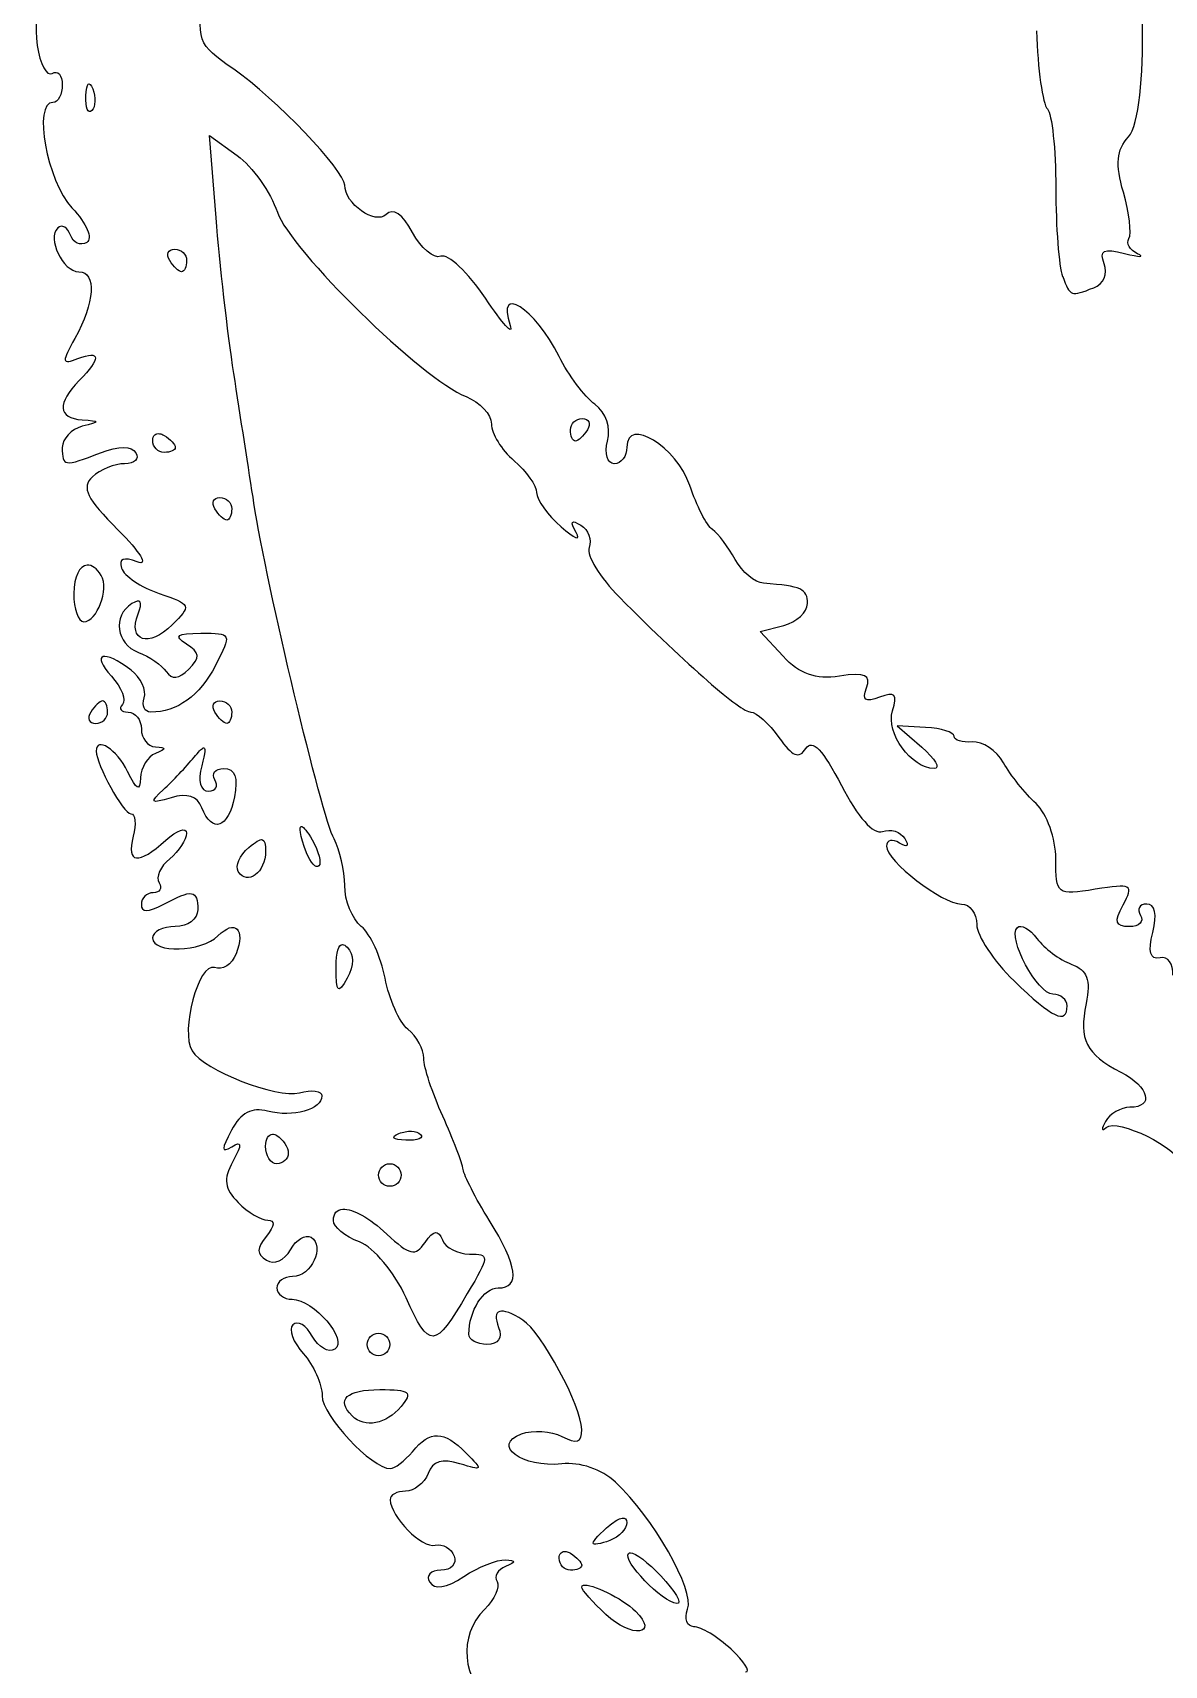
# Model space of a CAD drawing. Extents: x 1 to 209, y 3 to 284.
# Drawn here: x 99.33 to 114.46, y 172.68 to 194.49 of the extents above; entities that cross this region are included whole.
import ezdxf

# ---------------------------------------------------------------- set-up
doc = ezdxf.new("R2010")
doc.units = 0
doc.layers.add('Layer_1', color=7, linetype='CONTINUOUS')

msp = doc.modelspace()

# ---------------------------------------------------------------- linework, layer by layer
at = {"layer": 'Layer_1', "color": 7}
for points in [[(100.07534, 193.799823), (100.07534, 193.799823)], [(101.696464, 193.11411), (102.06688, 192.844565)], [(101.783004, 192.014987), (101.696464, 193.11411), (101.696464, 193.11411)], [(101.230687, 191.594408), (101.230687, 191.594408)], [(113.096147, 191.229506), (113.096698, 191.229506)], [(106.678346, 189.331672), (106.678346, 189.331672)], [(101.030044, 189.129375), (101.030044, 189.129375)], [(101.834267, 188.276093), (101.834267, 188.276093)], [(100.062109, 187.373202), (100.062109, 187.373202)], [(109.360008, 186.156119), (109.052431, 186.486299), (109.36938, 186.568979)], [(100.268264, 185.560808), (100.268264, 185.560808)], [(101.834267, 185.560808), (101.834267, 185.560808)], [(111.265008, 185.205826), (110.883017, 185.227873), (111.212644, 184.941793)], [(101.610473, 184.930769), (101.610473, 184.930769)], [(102.927878, 183.882356), (102.927878, 183.882356)], [(102.402569, 183.705417), (102.402569, 183.705417)], [(103.47303, 182.305329), (103.47303, 182.305329)], [(102.538719, 179.771394), (102.538719, 179.771394)], [(104.39466, 179.81053), (104.39466, 179.81053)], [(104.105273, 179.376723), (104.105273, 179.376723)], [(103.477991, 178.768732), (103.477991, 178.768732)], [(103.954792, 177.113984), (103.954792, 177.113984)], [(103.972981, 176.359923), (103.972981, 176.359923)], [(107.208616, 174.641232), (107.208616, 174.641232)], [(106.460064, 174.196402), (106.460064, 174.196402)], [(107.319408, 174.179313), (107.319408, 174.179313)], [(106.692127, 173.74716), (106.692127, 173.74716)]]:
    msp.add_lwpolyline(points, dxfattribs=at)
for points in [[(113.974784, 193.093714), (114.261437, 193.413757), (114.206889, 195.785084), (113.908637, 195.969406)], [(102.020026, 193.998259), (101.531301, 194.337637), (101.520619, 194.366827), (101.623151, 195.119982)], [(99.460183, 194.857603), (99.386974, 194.812394), (99.357121, 194.569095), (99.394035, 194.317412)], [(112.74502, 194.51034), (112.763393, 193.998775), (112.829416, 193.529679), (112.891646, 193.467438)], [(99.394035, 194.317412), (99.430978, 194.065727), (99.521569, 193.897057), (99.595229, 193.942588)], [(99.595229, 193.942588), (99.668917, 193.988116), (99.729174, 193.919781), (99.729174, 193.790453)], [(103.502243, 192.450998), (103.502045, 192.645023), (102.57479, 193.613014), (102.020026, 193.998259)], [(99.729174, 193.790453), (99.729174, 193.661113), (99.67291, 193.555082), (99.604048, 193.555082)], [(100.04502, 193.643277), (100.048633, 193.731135), (100.05947, 193.783965), (100.07534, 193.799823)], [(100.07534, 193.799823), (100.0912, 193.815683), (100.111899, 193.794404), (100.135972, 193.734228)], [(100.135972, 193.734228), (100.179604, 193.625344), (100.173976, 193.495514), (100.123845, 193.445391)], [(99.604048, 193.555082), (99.332889, 193.555082), (99.52298, 192.502444), (99.858711, 192.145075)], [(100.123845, 193.445391), (100.073722, 193.395271), (100.038529, 193.484273), (100.04502, 193.643277)], [(112.891646, 193.467438), (112.953848, 193.4052), (113.004645, 192.929937), (113.004645, 192.411312)], [(113.908086, 192.355638), (113.79929, 192.734942), (113.815526, 192.915917), (113.974784, 193.093714)], [(102.06688, 192.844565), (102.270616, 192.696373), (102.511756, 192.357072), (102.602659, 192.090504)], [(104.057868, 192.059635), (103.911592, 191.913376), (103.502243, 192.201621), (103.502243, 192.450998)], [(113.004645, 192.411312), (113.004645, 191.892686), (113.045796, 191.360731), (113.096147, 191.229506)], [(113.980296, 191.736623), (114.019892, 191.800687), (113.987323, 192.0793), (113.908086, 192.355638)], [(99.858711, 192.145075), (100.057735, 191.934359), (100.140485, 191.737676), (100.054943, 191.68481)], [(102.021129, 189.935252), (101.937704, 190.474488), (101.830615, 191.410521), (101.783004, 192.014987)], [(102.602659, 192.090504), (102.77679, 191.579916), (104.539522, 189.855595), (105.12392, 189.624367)], [(104.408441, 191.818202), (104.277293, 192.063292), (104.149562, 192.151326), (104.057868, 192.059635)], [(99.670746, 191.879938), (99.52035, 191.741742), (99.734991, 191.292896), (99.951314, 191.292896)], [(99.838315, 191.781824), (99.80109, 191.886034), (99.725525, 191.930284), (99.670746, 191.879938)], [(100.054943, 191.68481), (99.972817, 191.634061), (99.875512, 191.677613), (99.838315, 191.781824)], [(104.788231, 191.499601), (104.692837, 191.463003), (104.521895, 191.606228), (104.408441, 191.818202)], [(114.097703, 191.533225), (113.993478, 191.581025), (113.9407, 191.672561), (113.980296, 191.736623)], [(101.163989, 191.443377), (101.112738, 191.526336), (101.142823, 191.594411), (101.230687, 191.594408)], [(101.230687, 191.594408), (101.318543, 191.594408), (101.390537, 191.526336), (101.390537, 191.443377)], [(105.382438, 190.939015), (105.151044, 191.283811), (104.883591, 191.5362), (104.788231, 191.499601)], [(113.651219, 191.398176), (113.58168, 191.57938), (113.640749, 191.609301), (113.924622, 191.537634)], [(113.924622, 191.537634), (114.123871, 191.487356), (114.201928, 191.48542), (114.097703, 191.533225)], [(99.951314, 191.292896), (100.188945, 191.292896), (100.163517, 190.877157), (99.897297, 190.402683)], [(101.32384, 191.292896), (101.287264, 191.292896), (101.215269, 191.360418), (101.163989, 191.443377)], [(101.390537, 191.443377), (101.390537, 191.360418), (101.360444, 191.292896), (101.32384, 191.292896)], [(113.511211, 191.079023), (113.642529, 191.129379), (113.702019, 191.265738), (113.651219, 191.398176)], [(106.368012, 190.16125), (106.045121, 190.807697), (105.52154, 191.139669), (105.713169, 190.576314)], [(113.096698, 191.229506), (113.200442, 190.95914), (113.199864, 190.959552), (113.511211, 191.079023)], [(105.713169, 190.576314), (105.762558, 190.431133), (105.613832, 190.594207), (105.382438, 190.939015)], [(99.897297, 190.402683), (99.717521, 190.082231), (99.722412, 190.050929), (99.938086, 190.133688)], [(99.938086, 190.133688), (100.24314, 190.250765), (100.250281, 190.132842), (99.955725, 189.838238)], [(106.844262, 189.521842), (106.706678, 189.624915), (106.492302, 189.912372), (106.368012, 190.16125)], [(99.955725, 189.838238), (99.655159, 189.537669), (99.66947, 189.336032), (99.993207, 189.314583)], [(102.290121, 188.200576), (102.225605, 188.615375), (102.104582, 189.396016), (102.021129, 189.935252)], [(105.12392, 189.624367), (105.310582, 189.550513), (105.462917, 189.386214), (105.462917, 189.258909)], [(106.519046, 189.181188), (106.519046, 189.264147), (106.59049, 189.331672), (106.678346, 189.331672)], [(106.678346, 189.331672), (106.766315, 189.331672), (106.796324, 189.264147), (106.745044, 189.181188)], [(107.015139, 189.031258), (107.062609, 189.212746), (106.99417, 189.409514), (106.844262, 189.521842)], [(108.114262, 188.436497), (107.941231, 188.955216), (107.273107, 189.362756), (107.273107, 188.949678)], [(99.993207, 189.228043), (99.848032, 189.190106), (99.729174, 189.061972), (99.729174, 188.943616)], [(99.993207, 189.314583), (100.244611, 189.297932), (100.244611, 189.293755), (99.993207, 189.228043)], [(100.937991, 189.038976), (100.937991, 189.104867), (100.97595, 189.138468), (101.030044, 189.129375)], [(101.030044, 189.129375), (101.048078, 189.126355), (101.068279, 189.118487), (101.089023, 189.105674)], [(101.089023, 189.105674), (101.171996, 189.054403), (101.239506, 188.982402), (101.239506, 188.94582)], [(105.462917, 189.258909), (105.462917, 189.131605), (105.599063, 188.910943), (105.764982, 188.768881)], [(106.58519, 189.030157), (106.548614, 189.030157), (106.519046, 189.098226), (106.519046, 189.181188)], [(106.745044, 189.181188), (106.693764, 189.098226), (106.621766, 189.030157), (106.58519, 189.030157)], [(99.729174, 188.943616), (99.729174, 188.688533), (99.748365, 188.686007), (100.241806, 188.873611)], [(100.241806, 188.873611), (100.486097, 188.966485), (100.65569, 188.966485), (100.713094, 188.873611)], [(101.089023, 188.879123), (101.006049, 188.879123), (100.937991, 188.951121), (100.937991, 189.038976)], [(101.239506, 188.94582), (101.239506, 188.909236), (101.171996, 188.879123), (101.089023, 188.879123)], [(107.104437, 188.728642), (107.010118, 188.728642), (106.970774, 188.861586), (107.015139, 189.031258)], [(107.273107, 188.949678), (107.273107, 188.827911), (107.197062, 188.728642), (107.104437, 188.728642)], [(100.56151, 188.728642), (100.428668, 188.728642), (100.23501, 188.648841), (100.131011, 188.551703)], [(100.713094, 188.873611), (100.762427, 188.793824), (100.694355, 188.728642), (100.56151, 188.728642)], [(105.764982, 188.768881), (105.9309, 188.626816), (106.066497, 188.434829), (106.066497, 188.341687)], [(100.131011, 188.551703), (99.981659, 188.412198), (100.053538, 188.263698), (100.473315, 187.84394)], [(101.767569, 188.125062), (101.71629, 188.208024), (101.746403, 188.276093), (101.834267, 188.276093)], [(101.834267, 188.276093), (101.922151, 188.276093), (101.993567, 188.208024), (101.993567, 188.125062)], [(106.066497, 188.341687), (106.066497, 188.24854), (106.213749, 188.042766), (106.39392, 187.88473)], [(108.415777, 187.848351), (108.339266, 187.903554), (108.20367, 188.16842), (108.114262, 188.436497)], [(101.927423, 187.974578), (101.890847, 187.974578), (101.818821, 188.042103), (101.767569, 188.125062)], [(101.993567, 188.125062), (101.993567, 188.042103), (101.964027, 187.974578), (101.927423, 187.974578)], [(103.360031, 183.71534), (103.195524, 184.017859), (102.463377, 187.086899), (102.290121, 188.200576)], [(100.473315, 187.84394), (100.772866, 187.544378), (100.885295, 187.358205), (100.731286, 187.417299)], [(106.39392, 187.88473), (106.574006, 187.726694), (106.665319, 187.692697), (106.596767, 187.809216)], [(106.596767, 187.809216), (106.51004, 187.956606), (106.528551, 187.986629), (106.656849, 187.90733)], [(106.656849, 187.90733), (106.758224, 187.84464), (106.808992, 187.70954), (106.769848, 187.607469)], [(108.721703, 187.447065), (108.629981, 187.61256), (108.492287, 187.793146), (108.415777, 187.848351)], [(106.769848, 187.607469), (106.730676, 187.505401), (106.912791, 187.207224), (107.174439, 186.94491)], [(100.062109, 187.373202), (99.962123, 187.366401), (99.881862, 187.226932), (99.881862, 186.993966)], [(100.250625, 187.233745), (100.18901, 187.333437), (100.122101, 187.377291), (100.062109, 187.373202)], [(100.731286, 187.417299), (100.547105, 187.488004), (100.478045, 187.460742), (100.519619, 187.333516)], [(109.099285, 187.130669), (108.983602, 187.139192), (108.813453, 187.281567), (108.721703, 187.447065)], [(100.016908, 186.616937), (100.192848, 186.616937), (100.359647, 187.05735), (100.250625, 187.233745)], [(100.519619, 187.333516), (100.553512, 187.22976), (100.781186, 187.076925), (101.025082, 186.993966)], [(99.881862, 186.993966), (99.881862, 186.786566), (99.942853, 186.616937), (100.016908, 186.616937)], [(100.741757, 186.721667), (100.804918, 186.886228), (100.778146, 186.931823), (100.660177, 186.85892)], [(101.025082, 186.993966), (101.451802, 186.848808), (101.457989, 186.833257), (101.19651, 186.57394)], [(107.174439, 186.94491), (108.102386, 186.014615), (108.79352, 185.410327), (108.928958, 185.410327)], [(109.686327, 186.860574), (109.686327, 187.057339), (109.608866, 187.093105), (109.099285, 187.130669)], [(100.660177, 186.85892), (100.396582, 186.696001), (100.446846, 186.319328), (100.747271, 186.208485)], [(101.19651, 186.57394), (100.884823, 186.264819), (100.60169, 186.356615), (100.741757, 186.721667)], [(109.36938, 186.568979), (109.543737, 186.614569), (109.686327, 186.745811), (109.686327, 186.860574)], [(101.38723, 186.31928), (101.214623, 186.428404), (101.259538, 186.462005), (101.580707, 186.463699)], [(101.41865, 185.983591), (101.576186, 186.141121), (101.570336, 186.203515), (101.38723, 186.31928)], [(101.580707, 186.463699), (101.99357, 186.465956), (101.996138, 186.460284), (101.774735, 186.032096)], [(100.6475, 185.97091), (100.279567, 186.253189), (100.104677, 186.198116), (100.385121, 185.888231)], [(100.747271, 186.208485), (100.892446, 186.154919), (101.05948, 186.038833), (101.118238, 185.950517)], [(110.114072, 185.890985), (109.792056, 185.843721), (109.582088, 185.91774), (109.360008, 186.156119)], [(100.385121, 185.888231), (100.522619, 185.736316), (100.589436, 185.566686), (100.533951, 185.511199)], [(100.823339, 185.59884), (100.858278, 185.70254), (100.779213, 185.869849), (100.6475, 185.97091)], [(101.774735, 186.032096), (101.564762, 185.626043), (101.265366, 185.410327), (100.91098, 185.410327)], [(101.118238, 185.950517), (101.191503, 185.840414), (101.285949, 185.85087), (101.41865, 185.983591)], [(110.474015, 185.732785), (110.541099, 185.907583), (110.462218, 185.942079), (110.114072, 185.890985)], [(110.650404, 185.609313), (110.458549, 185.535645), (110.411079, 185.568828), (110.474015, 185.732785)], [(110.822382, 185.425208), (110.893586, 185.649541), (110.85699, 185.688589), (110.650404, 185.609313)], [(100.10841, 185.410327), (100.057159, 185.327368), (100.087244, 185.259293), (100.175108, 185.259293)], [(100.268264, 185.560808), (100.231688, 185.560808), (100.15969, 185.493286), (100.10841, 185.410327)], [(100.175108, 185.259293), (100.262992, 185.259293), (100.334411, 185.327368), (100.334408, 185.410327)], [(100.334408, 185.410327), (100.334411, 185.493286), (100.304868, 185.560808), (100.268264, 185.560808)], [(100.533951, 185.511199), (100.478466, 185.455711), (100.512135, 185.410327), (100.608915, 185.410327)], [(100.608915, 185.410327), (100.705689, 185.410327), (100.785303, 185.308213), (100.785303, 185.183776)], [(100.91098, 185.410327), (100.82795, 185.410327), (100.788399, 185.49514), (100.823339, 185.59884)], [(101.767569, 185.410327), (101.71629, 185.493286), (101.746403, 185.560808), (101.834267, 185.560808)], [(101.927423, 185.259293), (101.890847, 185.259293), (101.818821, 185.327368), (101.767569, 185.410327)], [(101.834267, 185.560808), (101.922151, 185.560808), (101.993567, 185.493286), (101.993567, 185.410327)], [(101.993567, 185.410327), (101.993567, 185.327368), (101.964027, 185.259293), (101.927423, 185.259293)], [(108.928958, 185.410327), (109.004453, 185.410327), (109.173399, 185.257436), (109.304887, 185.070777)], [(111.37966, 184.656263), (111.076215, 184.656263), (110.729926, 185.133873), (110.822382, 185.425208)], [(100.785303, 185.183776), (100.785303, 185.059335), (100.870103, 184.952198), (100.973819, 184.945651)], [(111.647001, 185.087312), (111.646945, 185.140313), (111.475122, 185.19369), (111.265008, 185.205826)], [(100.601199, 184.618231), (100.459834, 184.91138), (100.181723, 185.091164), (100.181723, 184.889426)], [(109.304887, 185.070777), (109.483929, 184.816596), (109.574547, 184.780122), (109.66483, 184.924704)], [(109.66483, 184.924704), (109.747888, 185.057668), (109.895829, 184.903283), (110.13998, 184.428611)], [(111.890088, 185.012348), (111.756399, 185.000834), (111.647057, 185.034305), (111.647001, 185.087312)], [(112.305152, 184.733434), (112.21072, 184.898184), (112.023804, 185.023863), (111.890088, 185.012348)], [(100.181723, 184.889426), (100.181723, 184.709967), (100.544991, 184.052683), (100.644192, 184.052683)], [(100.973819, 184.858007), (100.870103, 184.816164), (100.780475, 184.668853), (100.77483, 184.530586)], [(100.973819, 184.945651), (101.124639, 184.936112), (101.124639, 184.918868), (100.973819, 184.858007)], [(101.081857, 184.375144), (101.202507, 184.488166), (101.385855, 184.682303), (101.489205, 184.806744)], [(101.489205, 184.806744), (101.548799, 184.878485), (101.588223, 184.920948), (101.610473, 184.930769)], [(101.610473, 184.930769), (101.647554, 184.947138), (101.636915, 184.873097), (101.591731, 184.693745)], [(111.212644, 184.941793), (111.393972, 184.784476), (111.469407, 184.656263), (111.37966, 184.656263)], [(100.77483, 184.530586), (100.767267, 184.343786), (100.722808, 184.366048), (100.601199, 184.618231)], [(101.591731, 184.693745), (101.539322, 184.485758), (101.574572, 184.354198), (101.683233, 184.354198)], [(101.767569, 184.505229), (101.71629, 184.588188), (101.770448, 184.656263), (101.888284, 184.656263)], [(101.888284, 184.656263), (102.035548, 184.656263), (102.080001, 184.537749), (102.030499, 184.278681)], [(112.740612, 184.187729), (112.595437, 184.323066), (112.399583, 184.568684), (112.305152, 184.733434)], [(101.183832, 184.266553), (100.90717, 184.183208), (100.893135, 184.198329), (101.081857, 184.375144)], [(101.593938, 184.132608), (101.534389, 184.287771), (101.400043, 184.331693), (101.183832, 184.266553)], [(101.683233, 184.354198), (101.78091, 184.354198), (101.818821, 184.422267), (101.767569, 184.505229)], [(110.13998, 184.428611), (110.354412, 184.011687), (110.57119, 183.768809), (110.688989, 183.814007)], [(102.030499, 184.278681), (101.949727, 183.856191), (101.728389, 183.782252), (101.593938, 184.132608)], [(113.004645, 183.449653), (113.004645, 183.724173), (112.887819, 184.050501), (112.740612, 184.187729)], [(100.644192, 184.052683), (100.706084, 184.052683), (100.721222, 183.917086), (100.677816, 183.751168)], [(101.112726, 183.698801), (101.264421, 183.8361), (101.388333, 183.878721), (101.388333, 183.793061)], [(102.992922, 183.530682), (102.901956, 183.767748), (102.884678, 183.894999), (102.927878, 183.882356)], [(102.927878, 183.882356), (102.953786, 183.874764), (103.001199, 183.816776), (103.067886, 183.702109)], [(100.677816, 183.751168), (100.581861, 183.384248), (100.743439, 183.364611), (101.112726, 183.698801)], [(101.388333, 183.793061), (101.388333, 183.707401), (101.287546, 183.553273), (101.163989, 183.450756)], [(102.221769, 183.601787), (102.313085, 183.677564), (102.36925, 183.712749), (102.402569, 183.705417)], [(102.402569, 183.705417), (102.435889, 183.698079), (102.446116, 183.648049), (102.446116, 183.552178)], [(103.067886, 183.702109), (103.154528, 183.550708), (103.196568, 183.394783), (103.157734, 183.355947)], [(103.502243, 183.093017), (103.502243, 183.291383), (103.438376, 183.571288), (103.360031, 183.71534)], [(110.688989, 183.814007), (110.796064, 183.855096), (110.930244, 183.813443), (110.987197, 183.721402)], [(110.916641, 183.661319), (110.820855, 183.720513), (110.742456, 183.701816), (110.742456, 183.61998)], [(110.987197, 183.721402), (111.049906, 183.61994), (111.022079, 183.596149), (110.916641, 183.661319)], [(101.163989, 183.450756), (101.040404, 183.348239), (100.976309, 183.20406), (101.021775, 183.130499)], [(102.081211, 183.278776), (102.034899, 183.353689), (102.098229, 183.499267), (102.221769, 183.601787)], [(102.446116, 183.552178), (102.446116, 183.270594), (102.200196, 183.086241), (102.081211, 183.278776)], [(103.157734, 183.355947), (103.118872, 183.31711), (103.044653, 183.395881), (102.992922, 183.530682)], [(110.742456, 183.61998), (110.742456, 183.420192), (111.484593, 182.846073), (111.742911, 182.846073)], [(113.532708, 183.042855), (113.019487, 182.95956), (113.004645, 182.971266), (113.004645, 183.449653)], [(100.944604, 182.997104), (100.856748, 182.997104), (100.785303, 182.926438), (100.785303, 182.840561)], [(101.021775, 183.130499), (101.067241, 183.056941), (101.032471, 182.997104), (100.944604, 182.997104)], [(101.076895, 182.840561), (101.466531, 183.049092), (101.539367, 183.038167), (101.539367, 182.770556)], [(103.724383, 182.547865), (103.602152, 182.649319), (103.502243, 182.894651), (103.502243, 183.093017)], [(113.904779, 182.836703), (114.048797, 183.105765), (114.019034, 183.121775), (113.532708, 183.042855)], [(100.785303, 182.840561), (100.785303, 182.732927), (100.875784, 182.732927), (101.076895, 182.840561)], [(111.742911, 182.846073), (111.856167, 182.846073), (111.949066, 182.723416), (111.949066, 182.57377)], [(113.988562, 182.544558), (113.797441, 182.544558), (113.780488, 182.604423), (113.904779, 182.836703)], [(114.218971, 182.846073), (114.122, 182.846073), (114.085009, 182.777998), (114.136289, 182.695039)], [(114.3, 182.467937), (114.360706, 182.709819), (114.331634, 182.846073), (114.218971, 182.846073)], [(101.539367, 182.770556), (101.539367, 182.644862), (101.405436, 182.544558), (101.237852, 182.544558)], [(101.808359, 182.421085), (102.037834, 182.65058), (102.178502, 182.511286), (102.051445, 182.180203)], [(111.949066, 182.57377), (111.949066, 182.424125), (112.172705, 182.084863), (112.446263, 181.819709)], [(112.49091, 182.532981), (112.538296, 182.580372), (112.656374, 182.513592), (112.75329, 182.384154)], [(114.136289, 182.695039), (114.187568, 182.612079), (114.120823, 182.544558), (113.988562, 182.544558)], [(101.237852, 182.544558), (101.071934, 182.544558), (100.935784, 182.476483), (100.935784, 182.393524)], [(100.935784, 182.393524), (100.935784, 182.18348), (101.591443, 182.20415), (101.808359, 182.421085)], [(104.041883, 181.856091), (103.98953, 182.135155), (103.846641, 182.446412), (103.724383, 182.547865)], [(112.96716, 181.640563), (112.757836, 181.641974), (112.354879, 182.396953), (112.49091, 182.532981)], [(112.75329, 182.384154), (112.850205, 182.254704), (113.056622, 182.100755), (113.211901, 182.0424)], [(114.397014, 182.12839), (114.263636, 182.101409), (114.23396, 182.204802), (114.3, 182.467937)], [(102.051445, 182.180203), (101.997315, 182.039123), (101.866505, 181.956689), (101.760954, 181.997202)], [(103.389244, 182.004918), (103.389244, 182.206108), (103.41798, 182.307553), (103.47303, 182.305329)], [(103.47303, 182.305329), (103.491374, 182.304482), (103.512352, 182.29246), (103.53642, 182.268398)], [(103.53642, 182.268398), (103.632686, 182.172137), (103.632686, 182.029194), (103.53642, 181.857191)], [(114.566787, 181.897981), (114.57881, 182.046069), (114.502452, 182.149698), (114.397014, 182.12839)], [(101.760954, 181.997202), (101.553888, 182.076656), (101.303489, 181.144171), (101.462747, 180.886502)], [(103.53642, 181.857191), (103.411678, 181.63445), (103.389244, 181.657528), (103.389244, 182.004918)], [(113.211901, 182.0424), (113.426982, 181.961585), (113.474263, 181.836668), (113.41034, 181.517091)], [(104.347809, 181.173686), (104.232069, 181.269757), (104.094207, 181.577024), (104.041883, 181.856091)], [(112.446263, 181.819709), (112.961544, 181.320283), (113.155676, 181.229653), (113.155676, 181.488428)], [(113.155676, 181.488428), (113.155676, 181.571388), (113.070849, 181.639999), (112.96716, 181.640563)], [(113.41034, 181.517091), (113.312804, 181.029374), (113.404551, 180.847268), (113.872258, 180.600972)], [(104.558372, 180.786731), (104.558372, 180.903678), (104.463576, 181.077612), (104.347809, 181.173686)], [(101.462747, 180.886502), (101.62542, 180.623256), (102.591661, 180.245925), (102.897562, 180.325916)], [(104.813035, 180.013377), (104.672912, 180.321809), (104.558372, 180.669786), (104.558372, 180.786731)], [(113.872258, 180.600972), (114.254243, 180.399807), (114.323825, 180.131338), (113.994077, 180.131338)], [(103.198524, 180.284023), (103.198524, 180.100124), (102.811394, 179.991324), (102.472022, 180.080075)], [(102.897562, 180.325916), (103.06317, 180.369225), (103.198524, 180.350328), (103.198524, 180.284023)], [(102.472022, 180.080075), (102.262161, 180.13495), (102.113407, 180.056566), (101.989709, 179.825411)], [(105.085885, 179.301757), (105.075979, 179.384716), (104.953187, 179.704945), (104.813035, 180.013377)], [(113.668308, 179.942271), (113.608589, 179.838569), (113.613506, 179.802331), (113.678781, 179.861242)], [(113.994077, 180.131338), (113.874527, 180.131338), (113.727998, 180.045971), (113.668308, 179.942271)], [(113.678781, 179.861242), (113.822601, 179.990991), (114.663801, 179.578111), (114.663801, 179.377827)], [(101.989709, 179.825411), (101.851731, 179.566315), (101.852078, 179.51655), (101.992464, 179.603272)], [(102.446116, 179.612091), (102.446116, 179.709102), (102.484626, 179.769001), (102.538719, 179.771394)], [(102.538719, 179.771394), (102.556753, 179.772241), (102.576404, 179.766568), (102.597148, 179.753755)], [(102.597148, 179.753755), (102.680093, 179.702484), (102.748182, 179.597003), (102.748182, 179.518938)], [(104.319146, 179.690365), (104.143406, 179.69759), (104.107855, 179.733167), (104.228194, 179.781314)], [(104.228194, 179.781314), (104.282635, 179.803102), (104.34226, 179.812689), (104.39466, 179.81053)], [(104.517032, 179.76974), (104.567155, 179.71962), (104.478122, 179.683818), (104.319146, 179.690365)], [(104.39466, 179.81053), (104.447063, 179.808272), (104.491971, 179.79481), (104.517032, 179.76974)], [(101.992464, 179.603272), (102.130217, 179.68846), (102.134049, 179.641095), (102.007899, 179.405386)], [(102.597148, 179.376723), (102.514174, 179.376723), (102.446116, 179.482754), (102.446116, 179.612091)], [(102.748182, 179.518938), (102.748182, 179.440875), (102.680093, 179.376723), (102.597148, 179.376723)], [(102.007899, 179.405386), (101.878528, 179.163651), (101.894039, 179.044091), (102.079007, 178.859131)], [(103.954792, 179.225689), (103.954792, 179.308648), (104.022327, 179.376723), (104.105273, 179.376723)], [(104.105273, 179.376723), (104.188246, 179.376723), (104.256307, 179.308648), (104.256307, 179.225689)], [(105.433701, 178.622659), (105.252232, 178.913018), (105.095762, 179.218797), (105.085885, 179.301757)], [(104.105273, 179.075208), (104.022327, 179.075208), (103.954792, 179.14273), (103.954792, 179.225689)], [(104.256307, 179.225689), (104.256307, 179.14273), (104.188246, 179.075208), (104.105273, 179.075208)], [(102.079007, 178.859131), (102.209196, 178.72893), (102.387022, 178.622659), (102.474228, 178.622659)], [(103.351211, 178.618801), (103.351211, 178.715858), (103.398755, 178.764518), (103.477991, 178.768732)], [(103.477991, 178.768732), (103.610052, 178.775759), (103.830481, 178.659399), (104.066137, 178.438004)], [(102.474228, 178.622659), (102.576534, 178.622659), (102.569981, 178.547182), (102.456036, 178.409892)], [(102.777397, 178.227438), (102.854523, 178.36527), (102.978227, 178.440338), (103.052451, 178.394457)], [(103.698477, 178.332171), (103.507413, 178.404818), (103.351211, 178.533788), (103.351211, 178.618801)], [(104.066137, 178.438004), (104.371219, 178.151388), (104.445204, 178.135056), (104.577114, 178.325005)], [(104.577114, 178.325005), (104.69387, 178.493122), (104.750218, 178.501216), (104.808074, 178.358629)], [(105.554419, 177.717564), (105.853603, 177.717564), (105.814278, 178.013796), (105.433701, 178.622659)], [(102.456036, 178.409892), (102.322432, 178.247182), (102.322641, 178.170994), (102.458794, 178.08688)], [(102.458794, 178.08688), (102.55935, 178.024729), (102.698175, 178.085751), (102.777397, 178.227438)], [(103.052451, 178.394457), (103.24614, 178.274756), (103.056571, 177.868598), (102.80716, 177.868598)], [(104.323004, 177.585826), (104.169616, 177.925971), (103.890868, 178.25903), (103.698477, 178.332171)], [(104.808074, 178.358629), (104.850153, 178.254929), (105.012357, 178.170113), (105.168567, 178.170113)], [(105.168567, 178.170113), (105.441504, 178.170113), (105.440486, 178.149116), (105.141008, 177.641497)], [(102.80716, 177.868598), (102.69159, 177.868598), (102.597148, 177.800523), (102.597148, 177.717564)], [(102.597148, 177.717564), (102.597148, 177.634605), (102.688432, 177.566533), (102.799995, 177.566533)], [(102.799995, 177.566533), (103.087099, 177.566533), (103.558351, 177.015652), (103.370504, 176.899563)], [(105.141008, 177.641497), (104.702545, 176.898344), (104.635057, 176.893879), (104.323004, 177.585826)], [(105.161402, 177.101857), (105.161402, 177.411294), (105.356779, 177.717564), (105.554419, 177.717564)], [(105.883493, 177.288169), (105.586454, 177.476693), (105.463538, 177.43986), (105.55938, 177.190051)], [(102.810468, 177.226983), (102.749452, 177.165961), (102.812161, 176.991697), (102.949925, 176.839481)], [(103.07009, 177.072091), (102.988245, 177.218333), (102.871484, 177.288002), (102.810468, 177.226983)], [(103.803758, 176.963503), (103.803758, 177.046462), (103.871818, 177.113984), (103.954792, 177.113984)], [(103.954792, 177.113984), (104.037737, 177.113984), (104.105273, 177.046462), (104.105273, 176.963503)], [(105.55938, 177.190051), (105.614357, 177.046781), (105.557405, 176.963503), (105.403938, 176.963503)], [(106.670077, 175.827449), (106.670077, 176.131058), (106.131792, 177.130638), (105.883493, 177.288169)], [(103.370504, 176.899563), (103.287249, 176.8481), (103.151906, 176.925866), (103.07009, 177.072091)], [(103.954792, 176.812469), (103.871818, 176.812469), (103.803758, 176.880544), (103.803758, 176.963503)], [(104.105273, 176.963503), (104.105273, 176.880544), (104.037737, 176.812469), (103.954792, 176.812469)], [(105.403938, 176.963503), (105.270616, 176.963503), (105.161402, 177.025682), (105.161402, 177.101857)], [(102.949925, 176.839481), (103.087678, 176.687256), (103.200731, 176.434534), (103.200731, 176.277791)], [(103.200731, 176.277791), (103.200731, 176.013523), (103.863727, 175.304344), (104.110784, 175.304344)], [(103.602564, 176.008246), (103.383927, 176.226889), (103.524219, 176.359923), (103.972981, 176.359923)], [(103.972981, 176.359923), (104.374527, 176.359923), (104.416383, 176.326818), (104.256307, 176.133925)], [(104.256307, 176.133925), (104.058187, 175.895207), (103.770825, 175.839988), (103.602564, 176.008246)], [(104.407341, 175.530342), (104.648358, 175.820743), (104.821722, 175.815993), (105.127227, 175.510499)], [(105.863099, 175.768467), (106.016318, 175.824172), (106.260872, 175.808094), (106.406047, 175.732639)], [(106.406047, 175.732639), (106.602502, 175.630525), (106.670077, 175.654686), (106.670077, 175.827449)], [(106.404393, 175.367734), (105.875311, 175.309641), (105.455514, 175.620295), (105.863099, 175.768467)], [(104.110784, 175.304344), (104.170672, 175.304344), (104.304076, 175.405905), (104.407341, 175.530342)], [(105.040687, 175.369938), (104.806725, 175.444194), (104.680583, 175.405524), (104.6168, 175.2393)], [(105.127227, 175.510499), (105.354868, 175.282853), (105.348732, 175.272168), (105.040687, 175.369938)], [(107.120972, 175.122443), (106.934847, 175.295858), (106.646512, 175.394319), (106.404393, 175.367734)], [(104.6168, 175.2393), (104.566875, 175.109142), (104.431409, 175.002829), (104.315839, 175.002829)], [(104.315839, 175.002829), (104.200297, 175.002829), (104.107412, 174.951499), (104.110234, 174.88928)], [(108.084496, 173.425252), (108.18079, 173.676142), (107.627589, 174.650444), (107.120972, 175.122443)], [(104.110234, 174.88928), (104.12014, 174.655524), (104.531041, 174.238498), (104.710507, 174.280188)], [(106.820561, 174.309951), (106.820561, 174.33867), (106.922127, 174.447007), (107.046559, 174.550283)], [(107.046559, 174.550283), (107.111766, 174.604396), (107.168352, 174.635074), (107.208616, 174.641232)], [(107.273107, 174.584457), (107.273107, 174.500214), (107.17099, 174.39243), (107.046559, 174.344678)], [(107.208616, 174.641232), (107.248878, 174.647384), (107.273107, 174.628588), (107.273107, 174.584457)], [(104.710507, 174.280188), (104.813151, 174.304036), (104.928808, 174.238916), (104.966824, 174.135216)], [(107.046559, 174.344678), (106.922127, 174.296918), (106.820561, 174.281235), (106.820561, 174.309951)], [(104.966824, 174.135216), (105.004839, 174.031516), (104.924459, 173.946703), (104.788231, 173.946703)], [(105.094704, 173.862917), (105.291498, 173.991864), (105.539848, 174.092154), (105.646471, 174.085607)], [(105.646471, 174.085607), (105.798928, 174.076237), (105.799503, 174.057554), (105.650329, 173.997412)], [(106.368012, 174.106553), (106.368012, 174.172444), (106.405982, 174.205495), (106.460064, 174.196402)], [(106.519046, 173.946703), (106.436101, 173.946703), (106.368012, 174.018698), (106.368012, 174.106553)], [(106.460064, 174.196402), (106.478098, 174.193382), (106.498308, 174.185514), (106.519046, 174.172701)], [(106.519046, 174.172701), (106.602019, 174.121427), (106.669527, 174.049979), (106.669527, 174.013398)], [(107.94063, 173.502973), (107.747167, 173.515419), (107.204327, 174.079113), (107.296811, 174.171597)], [(107.296811, 174.171597), (107.302004, 174.17679), (107.309785, 174.179454), (107.319408, 174.179313)], [(107.319408, 174.179313), (107.386831, 174.178467), (107.556012, 174.051822), (107.726206, 173.870633)], [(104.788231, 173.946703), (104.65177, 173.946703), (104.584229, 173.875422), (104.638297, 173.787953)], [(104.638297, 173.787953), (104.703637, 173.682227), (104.856819, 173.707057), (105.094704, 173.862917)], [(105.650329, 173.997412), (105.546217, 173.955398), (105.496199, 173.864305), (105.538984, 173.795118)], [(106.669527, 174.013398), (106.669527, 173.976813), (106.602019, 173.946703), (106.519046, 173.946703)], [(107.726206, 173.870633), (107.920742, 173.663561), (108.01731, 173.498034), (107.94063, 173.502973)], [(105.538984, 173.795118), (105.581741, 173.725934), (105.50534, 173.558619), (105.369761, 173.423048)], [(106.669527, 173.721806), (106.669527, 173.73538), (106.677621, 173.743492), (106.692127, 173.74716)], [(106.994192, 173.354697), (106.815715, 173.520979), (106.669527, 173.686164), (106.669527, 173.721806)], [(106.692127, 173.74716), (106.793606, 173.772871), (107.210595, 173.573788), (107.387209, 173.399344)], [(105.369761, 173.423048), (105.015515, 173.068791), (105.066256, 172.489694), (105.481659, 172.143675)], [(107.387209, 173.399344), (107.71247, 173.078099), (107.336895, 173.035433), (106.994192, 173.354697)], [(108.168282, 173.192639), (108.073032, 173.192639), (108.035361, 173.297225), (108.084496, 173.425252)], [(108.665478, 172.891124), (108.487396, 173.057042), (108.263588, 173.192639), (108.168282, 173.192639)], [(108.858953, 172.589059), (108.930525, 172.589059), (108.8436, 172.725206), (108.665478, 172.891124)]]:
    msp.add_open_spline(points, degree=3, dxfattribs=at)

doc.saveas('drawing.dxf')
